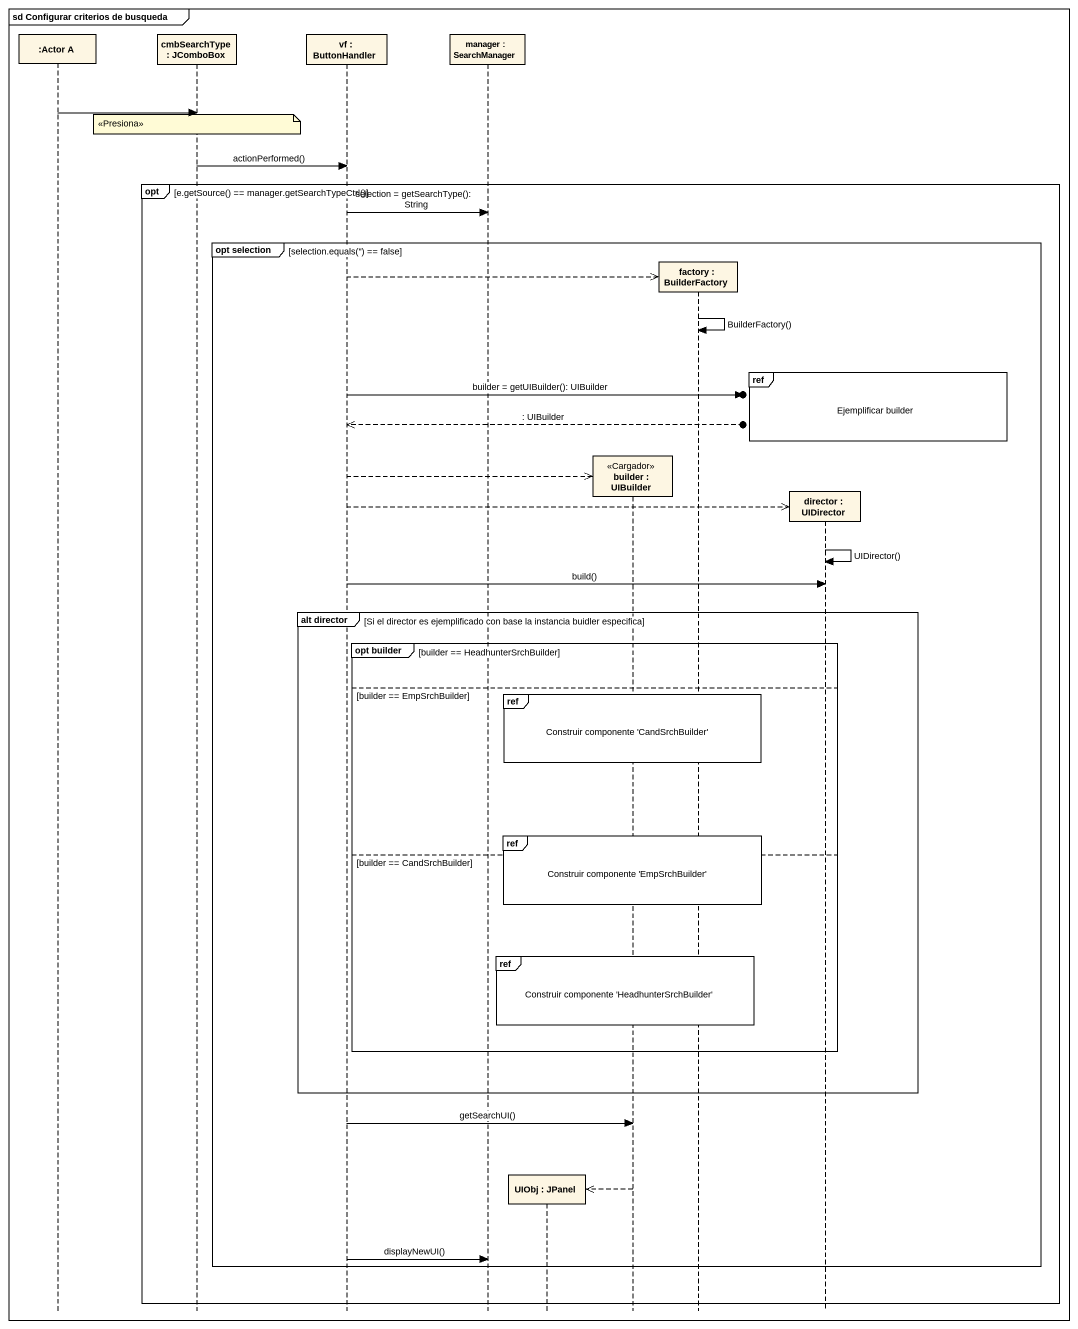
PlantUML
@startuml
mainframe sd Configurar criterios de busqueda
hide footbox
participant ":Actor A" as Actor_A
participant "cmbSearchType : JComboBox" as cmbSearchType
participant "vf : ButtonHandler" as vf
participant "manager : SearchManager" as manager
participant "UIObj : JPanel" as UIObj
participant "builder : UIBuilder" as builder <<Cargador>>
participant "factory : BuilderFactory" as factory
participant "director : UIDirector" as director

Actor_A -> cmbSearchType
note over cmbSearchType : <<Presiona>>
cmbSearchType -> vf : actionPerformed()
opt e.getSource() == manager.getSearchTypeCtrl()
  vf -> manager : selection = getSearchType(): String
  group opt selection [selection.equals('') == false]
    vf -->> factory **
    factory -> factory : BuilderFactory()
    ref over director : Ejemplificar builder
    vf ->o] : builder = getUIBuilder(): UIBuilder
    vf <<--o] : : UIBuilder
    vf -->> builder **
    vf -->> director **
    director -> director : UIDirector()
    vf -> director : build()
    group alt director [Si el director es ejemplificado con base la instancia buidler especifica]
      group opt builder [builder == HeadhunterSrchBuilder]
      else builder == EmpSrchBuilder
        ref over UIObj, builder, factory : Construir componente 'CandSrchBuilder'
        ref over UIObj, builder, factory : Construir componente 'EmpSrchBuilder'
      else builder == CandSrchBuilder
        ref over UIObj, builder, factory : Construir componente 'HeadhunterSrchBuilder'
      end
    end
    vf -> builder : getSearchUI()
    builder -->> UIObj **
    vf -> manager : displayNewUI()
  end
end
@enduml
